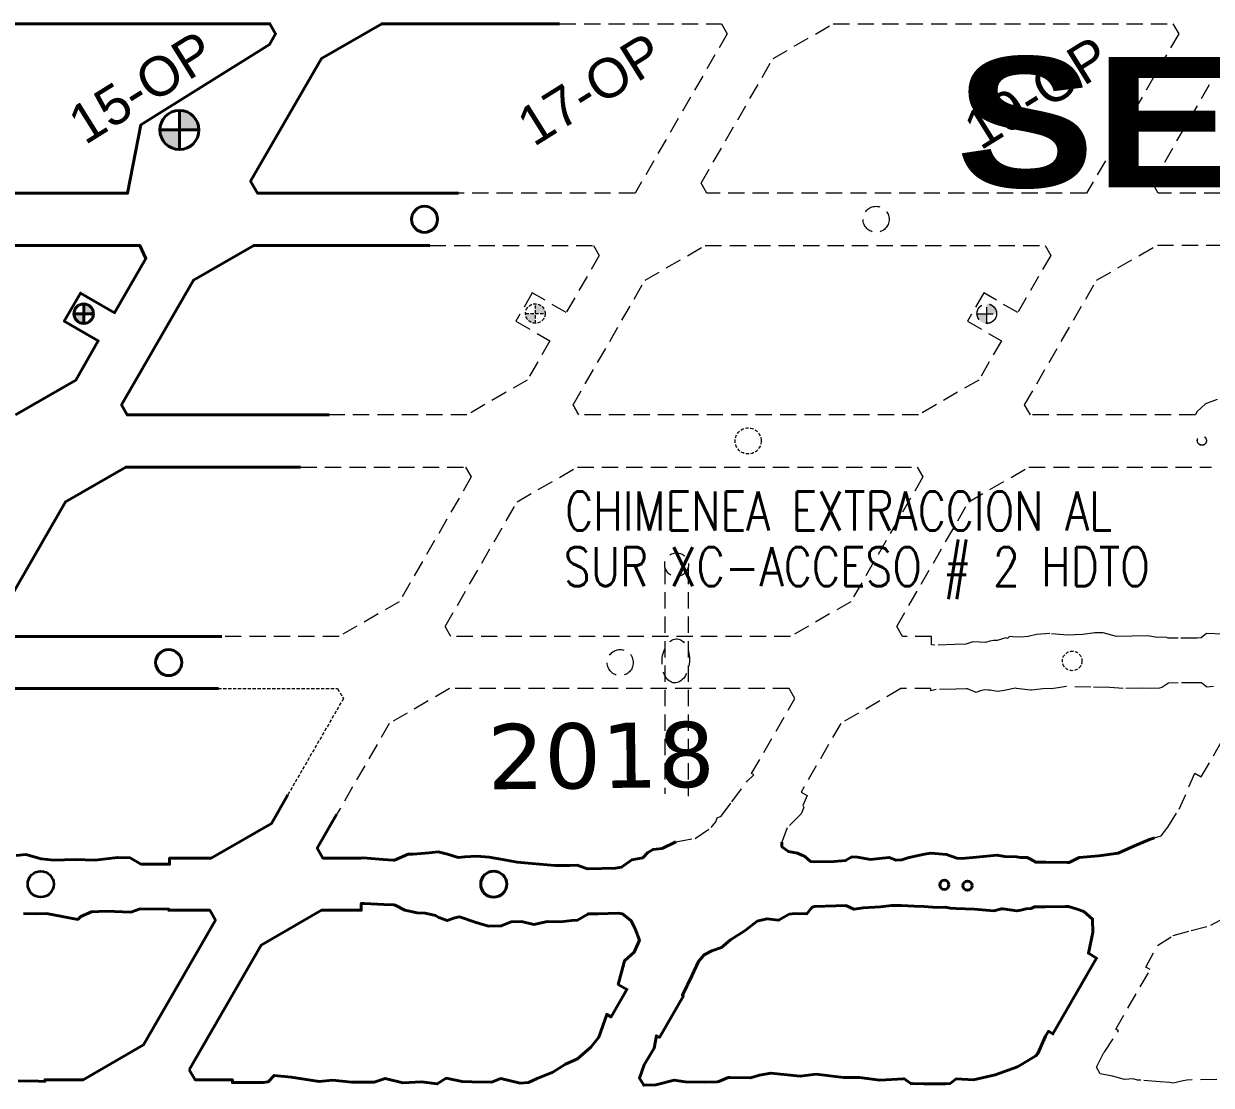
# Model space of a CAD drawing. Header units: millimetres. Extents: x -28 to 1943, y -5245 to 2752.
# Drawn here: x 1064.8 to 1155.9, y 205.3 to 286.7 of the extents above; entities that cross this region are included whole.
import ezdxf
from ezdxf.enums import TextEntityAlignment as Align

# ---------------------------------------------------------------- set-up
doc = ezdxf.new("R2010")
doc.units = ezdxf.units.MM
doc.linetypes.add('CONTINUA', pattern=[0])
doc.linetypes.add('RAYITAS', pattern=[0.375, 0.25, -0.125])
doc.styles.add('1-1500', font='romans.shx', dxfattribs={"width": 0.8, "height": 3.75})
doc.styles.add('ARIAL BLACK', font='')
doc.styles.add('DG-T1-473 TO 560$0$Standard', font='arial.ttf')
doc.styles.add('verdana', font='verdana.ttf', dxfattribs={"oblique": 15, "height": 3})
doc.styles.get('ARIAL BLACK').set_extended_font_data('Arial Black')

msp = doc.modelspace()

# ---------------------------------------------------------------- hatches: boundary and pattern name
at = {"linetype": 'Continuous', "lineweight": 40}
h = msp.add_hatch(color=7, dxfattribs=at)
h.paths.add_polyline_path([(1078.207, 278.601, 0.414214), (1076.707, 280.101), (1076.707, 278.601)])
h.paths.add_polyline_path([(1076.707, 278.601), (1075.207, 278.601, 0.414214), (1076.707, 277.101)])
at = {"lineweight": 40}
h = msp.add_hatch(color=7, dxfattribs=at)
h.paths.add_polyline_path([(1070.113, 264.507, 0.414214), (1069.363, 265.257), (1069.363, 264.507)])
h.paths.add_polyline_path([(1068.613, 264.507, 0.414214), (1069.363, 263.757), (1069.363, 264.507)])
at = {"linetype": 'RAYITAS', "lineweight": 13}
h = msp.add_hatch(color=252, dxfattribs=at)
h.paths.add_polyline_path([(1104.762, 264.52, 0.414214), (1104.012, 265.27), (1104.012, 264.52)])
h.paths.add_polyline_path([(1103.262, 264.52, 0.414214), (1104.012, 263.77), (1104.012, 264.52)])
at = {"linetype": 'RAYITAS', "lineweight": 13, "ltscale": 5}
h = msp.add_hatch(color=251, dxfattribs=at)
h.paths.add_polyline_path([(1139.395, 264.507, 0.414214), (1138.645, 265.257), (1138.645, 264.507)])
h.paths.add_polyline_path([(1137.895, 264.507, 0.414214), (1138.645, 263.757), (1138.645, 264.507)])

# ---------------------------------------------------------------- linework, layer by layer
at = {"color": 7, "linetype": 'Continuous', "lineweight": 40}
for p, q in [((1076.707, 277.101), (1076.707, 280.101)), ((1076.707, 277.101), (1076.707, 280.101)), ((1075.207, 278.601), (1078.207, 278.601)), ((1075.207, 278.601), (1078.207, 278.601))]:
    msp.add_line(p, q, dxfattribs=at)
at = {"color": 7, "lineweight": 40}
for p, q in [((1069.363, 263.757), (1069.363, 265.257)), ((1069.363, 263.757), (1069.363, 265.257)), ((1068.613, 264.507), (1070.113, 264.507)), ((1068.613, 264.507), (1070.113, 264.507))]:
    msp.add_line(p, q, dxfattribs=at)
at = {"color": 7, "linetype": 'RAYITAS', "lineweight": 13}
for p, q in [((1104.012, 263.77), (1104.012, 265.27)), ((1104.012, 263.77), (1104.012, 265.27)), ((1103.262, 264.52), (1104.762, 264.52)), ((1103.262, 264.52), (1104.762, 264.52)), ((1107.349, 256.748), (1106.908, 257.511)), ((1107.349, 256.748), (1106.908, 257.511)), ((1107.349, 256.748), (1106.908, 257.511)), ((1107.349, 256.748), (1106.908, 257.511))]:
    msp.add_line(p, q, dxfattribs=at)
at = {"color": 7, "linetype": 'RAYITAS', "lineweight": 13, "ltscale": 5}
for p, q in [((1138.645, 263.757), (1138.645, 265.257)), ((1138.645, 263.757), (1138.645, 265.257)), ((1137.895, 264.507), (1139.395, 264.507)), ((1137.895, 264.507), (1139.395, 264.507)), ((1113.945, 245.024), (1113.945, 227.681)), ((1113.945, 245.024), (1113.945, 227.681)), ((1115.745, 245.024), (1115.745, 227.492)), ((1115.745, 245.024), (1115.745, 227.492))]:
    msp.add_line(p, q, dxfattribs=at)
at = {"lineweight": 40}
for points in [[(1060.493, 286.748), (1083.647, 286.748), (1084.088, 285.985), (1083.608, 285.154), (1073.753, 278.996), (1072.733, 273.748), (1051.346, 273.748)], [(1060.493, 286.748), (1083.647, 286.748), (1084.088, 285.985), (1083.608, 285.154), (1073.753, 278.996), (1072.733, 273.748), (1051.346, 273.748)], [(1098.129, 273.748), (1082.699, 273.748), (1082.17, 274.664), (1087.606, 284.08), (1092.228, 286.748), (1105.877, 286.748)], [(1098.129, 273.748), (1082.699, 273.748), (1082.17, 274.664), (1087.606, 284.08), (1092.228, 286.748), (1105.877, 286.748)], [(1088.194, 256.748), (1072.708, 256.748), (1072.267, 257.511), (1077.792, 267.08), (1082.413, 269.748), (1095.905, 269.748)], [(1088.194, 256.748), (1072.708, 256.748), (1072.267, 257.511), (1077.792, 267.08), (1082.413, 269.748), (1095.905, 269.748)], [(1079.949, 239.748), (1062.893, 239.748), (1062.452, 240.511), (1067.977, 250.08), (1072.598, 252.748), (1085.996, 252.748)], [(1079.949, 239.748), (1062.893, 239.748), (1062.452, 240.511), (1067.977, 250.08), (1072.598, 252.748), (1085.996, 252.748)], [(1088.769, 226.093), (1087.278, 223.511), (1087.719, 222.748), (1090.635, 222.748), (1090.635, 222.74), (1090.81, 222.765), (1092.344, 222.642), (1093.105, 222.581), (1093.212, 222.588), (1094.263, 223.047), (1094.642, 223.063), (1095.862, 223.16), (1096.562, 223.233), (1097.265, 223.057), (1098.094, 222.784), (1098.592, 222.852), (1099.52, 222.891), (1100.462, 222.833), (1101.484, 222.649), (1102.615, 222.45), (1103.754, 222.34), (1105.497, 222.184), (1106.66, 222.173), (1107.226, 222.196), (1107.86, 221.968), (1108.037, 221.921), (1110.152, 221.988), (1110.471, 222.029), (1110.63, 222.049), (1111.423, 222.627), (1112.254, 222.779), (1112.646, 223.183), (1113.04, 223.416), (1113.743, 223.498), (1114.783, 223.99), (1114.785, 223.991)], [(1088.769, 226.093), (1087.278, 223.511), (1087.719, 222.748), (1090.635, 222.748), (1090.635, 222.74), (1090.81, 222.765), (1092.344, 222.642), (1093.105, 222.581), (1093.212, 222.588), (1094.263, 223.047), (1094.642, 223.063), (1095.862, 223.16), (1096.562, 223.233), (1097.265, 223.057), (1098.094, 222.784), (1098.592, 222.852), (1099.52, 222.891), (1100.462, 222.833), (1101.484, 222.649), (1102.615, 222.45), (1103.754, 222.34), (1105.497, 222.184), (1106.66, 222.173), (1107.226, 222.196), (1107.86, 221.968), (1108.037, 221.921), (1110.152, 221.988), (1110.471, 222.029), (1110.63, 222.049), (1111.423, 222.627), (1112.254, 222.779), (1112.646, 223.183), (1113.04, 223.416), (1113.743, 223.498), (1114.783, 223.99), (1114.785, 223.991)], [(1122.923, 223.985), (1122.924, 223.615), (1123.422, 223.248), (1124.13, 223.118), (1124.461, 222.974), (1124.658, 222.896), (1125.118, 222.496), (1125.415, 222.473), (1126.936, 222.496), (1127.809, 222.555), (1128.3, 222.841), (1128.716, 222.831), (1129.731, 222.644), (1130.638, 222.734), (1131.15, 222.799), (1131.694, 222.592), (1132.124, 222.616), (1132.598, 222.781), (1132.602, 222.782), (1133.164, 222.891), (1133.856, 223.044), (1134.367, 223.136), (1135.554, 223.027), (1136.355, 222.744), (1136.721, 222.723), (1137.85, 222.833), (1139.411, 222.986), (1140.02, 222.883), (1140.937, 222.838), (1141.246, 222.791), (1141.746, 222.791), (1141.891, 222.721), (1142.328, 222.502), (1142.339, 222.442), (1142.438, 222.444), (1143.184, 222.438), (1144.823, 222.419), (1144.969, 222.418), (1145.732, 222.784), (1147.242, 222.937), (1148.718, 223.129), (1149.979, 223.679), (1151.13, 224.171), (1151.525, 224.301)], [(1122.923, 223.985), (1122.924, 223.615), (1123.422, 223.248), (1124.13, 223.118), (1124.461, 222.974), (1124.658, 222.896), (1125.118, 222.496), (1125.415, 222.473), (1126.936, 222.496), (1127.809, 222.555), (1128.3, 222.841), (1128.716, 222.831), (1129.731, 222.644), (1130.638, 222.734), (1131.15, 222.799), (1131.694, 222.592), (1132.124, 222.616), (1132.598, 222.781), (1132.602, 222.782), (1133.164, 222.891), (1133.856, 223.044), (1134.367, 223.136), (1135.554, 223.027), (1136.355, 222.744), (1136.721, 222.723), (1137.85, 222.833), (1139.411, 222.986), (1140.02, 222.883), (1140.937, 222.838), (1141.246, 222.791), (1141.746, 222.791), (1141.891, 222.721), (1142.328, 222.502), (1142.339, 222.442), (1142.438, 222.444), (1143.184, 222.438), (1144.823, 222.419), (1144.969, 222.418), (1145.732, 222.784), (1147.242, 222.937), (1148.718, 223.129), (1149.979, 223.679), (1151.13, 224.171), (1151.525, 224.301)], [(1064.731, 218.501), (1065.683, 218.482), (1066.497, 218.514), (1068.911, 218.051), (1069.132, 218.26), (1069.972, 218.633), (1071.093, 218.684), (1072.978, 218.595), (1073.704, 218.85), (1075.892, 218.845), (1075.892, 218.748), (1079.028, 218.748), (1079.469, 217.985), (1073.945, 208.416), (1069.323, 205.748), (1066.383, 205.748), (1066.383, 205.619), (1065.891, 205.643), (1064.342, 205.667)], [(1064.731, 218.501), (1065.683, 218.482), (1066.497, 218.514), (1068.911, 218.051), (1069.132, 218.26), (1069.972, 218.633), (1071.093, 218.684), (1072.978, 218.595), (1073.704, 218.85), (1075.892, 218.845), (1075.892, 218.748), (1079.028, 218.748), (1079.469, 217.985), (1073.945, 208.416), (1069.323, 205.748), (1066.383, 205.748), (1066.383, 205.619), (1065.891, 205.643), (1064.342, 205.667)], [(1077.463, 206.511), (1077.904, 205.748), (1080.773, 205.748), (1080.773, 205.535), (1082.376, 205.529), (1083.132, 205.534), (1083.503, 205.587), (1083.973, 206.078), (1085.273, 205.946), (1087.418, 205.609), (1088.441, 205.713), (1089.925, 205.562), (1091.64, 205.57), (1092.503, 205.848), (1093.852, 205.52), (1095.282, 205.584), (1096.484, 205.426), (1097.177, 205.869), (1098.395, 205.624), (1099.142, 205.601), (1100.639, 205.576), (1101.366, 205.837), (1102.858, 205.487), (1103.475, 205.529), (1104.143, 205.857), (1105.344, 206.327), (1106.319, 206.954), (1107.259, 207.355), (1108.266, 208.248), (1108.878, 209.023), (1109.486, 210.759), (1109.825, 210.563), (1111.043, 212.672), (1110.378, 213.056), (1110.611, 213.998), (1110.822, 214.765), (1110.86, 214.883), (1111.6, 215.547), (1112, 216.465), (1111.676, 217.333), (1111.373, 217.94), (1110.694, 218.487), (1110.358, 218.519), (1108.84, 218.472), (1108.1, 218.463), (1108.037, 218.444), (1107.236, 217.992), (1106.801, 217.96), (1105.937, 217.869), (1104.948, 217.89), (1103.891, 217.66), (1102.96, 217.896), (1102.16, 217.854), (1101.397, 217.544), (1100.423, 217.537), (1099.461, 217.809), (1098.196, 218.234), (1097.829, 218.174), (1097.256, 217.963), (1096.607, 218.182), (1096.353, 218.339), (1095.55, 218.515), (1094.958, 218.559), (1093.991, 218.76), (1093.264, 219.132), (1093.15, 219.169), (1092.394, 219.201), (1090.893, 219.275), (1090.654, 219.27), (1090.654, 218.748), (1087.609, 218.748), (1082.988, 216.08), (1077.463, 206.511)], [(1077.463, 206.511), (1077.904, 205.748), (1080.773, 205.748), (1080.773, 205.535), (1082.376, 205.529), (1083.132, 205.534), (1083.503, 205.587), (1083.973, 206.078), (1085.273, 205.946), (1087.418, 205.609), (1088.441, 205.713), (1089.925, 205.562), (1091.64, 205.57), (1092.503, 205.848), (1093.852, 205.52), (1095.282, 205.584), (1096.484, 205.426), (1097.177, 205.869), (1098.395, 205.624), (1099.142, 205.601), (1100.639, 205.576), (1101.366, 205.837), (1102.858, 205.487), (1103.475, 205.529), (1104.143, 205.857), (1105.344, 206.327), (1106.319, 206.954), (1107.259, 207.355), (1108.266, 208.248), (1108.878, 209.023), (1109.486, 210.759), (1109.825, 210.563), (1111.043, 212.672), (1110.378, 213.056), (1110.611, 213.998), (1110.822, 214.765), (1110.86, 214.883), (1111.6, 215.547), (1112, 216.465), (1111.676, 217.333), (1111.373, 217.94), (1110.694, 218.487), (1110.358, 218.519), (1108.84, 218.472), (1108.1, 218.463), (1108.037, 218.444), (1107.236, 217.992), (1106.801, 217.96), (1105.937, 217.869), (1104.948, 217.89), (1103.891, 217.66), (1102.96, 217.896), (1102.16, 217.854), (1101.397, 217.544), (1100.423, 217.537), (1099.461, 217.809), (1098.196, 218.234), (1097.829, 218.174), (1097.256, 217.963), (1096.607, 218.182), (1096.353, 218.339), (1095.55, 218.515), (1094.958, 218.559), (1093.991, 218.76), (1093.264, 219.132), (1093.15, 219.169), (1092.394, 219.201), (1090.893, 219.275), (1090.654, 219.27), (1090.654, 218.748), (1087.609, 218.748), (1082.988, 216.08), (1077.463, 206.511)]]:
    msp.add_lwpolyline(points, dxfattribs=at)
at = {"color": 251, "linetype": 'RAYITAS', "lineweight": 13, "ltscale": 5}
for points in [[(1105.877, 286.748), (1118.288, 286.748), (1118.729, 285.985), (1111.664, 273.748), (1098.129, 273.748)], [(1105.877, 286.748), (1118.288, 286.748), (1118.729, 285.985), (1111.664, 273.748), (1098.129, 273.748)], [(1156.889, 284.08), (1161.51, 286.748), (1187.57, 286.748), (1188.011, 285.985), (1180.946, 273.748), (1151.805, 273.748), (1151.364, 274.511), (1156.947, 284.181)], [(1156.889, 284.08), (1161.51, 286.748), (1187.57, 286.748), (1188.011, 285.985), (1180.946, 273.748), (1151.805, 273.748), (1151.364, 274.511), (1156.947, 284.181)], [(1095.905, 269.748), (1108.473, 269.748), (1108.914, 268.985), (1106.379, 264.595), (1103.773, 266.103), (1102.52, 263.939), (1105.129, 262.43), (1103.389, 259.416), (1098.768, 256.748), (1088.194, 256.748)], [(1095.905, 269.748), (1108.473, 269.748), (1108.914, 268.985), (1106.379, 264.595), (1103.773, 266.103), (1102.52, 263.939), (1105.129, 262.43), (1103.389, 259.416), (1098.768, 256.748), (1088.194, 256.748)], [(1141.549, 257.511), (1147.074, 267.08), (1151.734, 269.77), (1177.614, 269.687)], [(1141.549, 257.511), (1147.074, 267.08), (1151.734, 269.77), (1177.614, 269.687)], [(1156.334, 257.939), (1155.427, 257.605), (1154.764, 256.987), (1154.656, 256.748), (1141.99, 256.748), (1141.549, 257.511)], [(1156.334, 257.939), (1155.427, 257.605), (1154.764, 256.987), (1154.656, 256.748), (1141.99, 256.748), (1141.549, 257.511)], [(1085.996, 252.748), (1098.658, 252.748), (1099.099, 251.985), (1093.574, 242.416), (1088.953, 239.748), (1079.949, 239.748)], [(1085.996, 252.748), (1098.658, 252.748), (1099.099, 251.985), (1093.574, 242.416), (1088.953, 239.748), (1079.949, 239.748)], [(1102.618, 250.08), (1107.239, 252.748), (1133.299, 252.748), (1133.74, 251.985), (1128.215, 242.416), (1123.594, 239.748), (1097.534, 239.748), (1097.093, 240.511), (1102.618, 250.08)], [(1102.618, 250.08), (1107.239, 252.748), (1133.299, 252.748), (1133.74, 251.985), (1128.215, 242.416), (1123.594, 239.748), (1097.534, 239.748), (1097.093, 240.511), (1102.618, 250.08)], [(1156.777, 239.936), (1155.508, 239.971), (1155.091, 239.649), (1154.794, 239.633), (1153.32, 239.613), (1152.555, 239.611), (1152.425, 239.66), (1152.07, 239.692), (1151.713, 239.675), (1150.965, 239.788), (1149.801, 239.761), (1148.598, 239.751), (1147.576, 240.019), (1146.925, 240.033), (1146.024, 239.906), (1144.845, 239.859), (1143.472, 239.976), (1142.471, 239.91), (1141.828, 239.744), (1141.287, 239.685), (1140.653, 239.716), (1140.395, 239.754), (1140.23, 239.606), (1140.104, 239.634), (1139.44, 239.432), (1139.175, 239.454), (1138.872, 239.397), (1138.54, 239.294), (1138.082, 239.31), (1137.58, 239.33), (1137.044, 239.15), (1136.178, 239.126), (1134.666, 239.087), (1134.407, 239.114), (1134.407, 239.748), (1132.175, 239.748), (1131.734, 240.511), (1137.259, 250.08), (1141.88, 252.748), (1155.895, 252.748)], [(1156.777, 239.936), (1155.508, 239.971), (1155.091, 239.649), (1154.794, 239.633), (1153.32, 239.613), (1152.555, 239.611), (1152.425, 239.66), (1152.07, 239.692), (1151.713, 239.675), (1150.965, 239.788), (1149.801, 239.761), (1148.598, 239.751), (1147.576, 240.019), (1146.925, 240.033), (1146.024, 239.906), (1144.845, 239.859), (1143.472, 239.976), (1142.471, 239.91), (1141.828, 239.744), (1141.287, 239.685), (1140.653, 239.716), (1140.395, 239.754), (1140.23, 239.606), (1140.104, 239.634), (1139.44, 239.432), (1139.175, 239.454), (1138.872, 239.397), (1138.54, 239.294), (1138.082, 239.31), (1137.58, 239.33), (1137.044, 239.15), (1136.178, 239.126), (1134.666, 239.087), (1134.407, 239.114), (1134.407, 239.748), (1132.175, 239.748), (1131.734, 240.511), (1137.259, 250.08), (1141.88, 252.748), (1155.895, 252.748)], [(1156.034, 235.901), (1155.524, 235.868), (1155.122, 236.182), (1154.825, 236.196), (1153.333, 236.194), (1152.584, 236.174), (1152.471, 236.1), (1152.08, 235.841), (1151.899, 235.779), (1151.181, 235.757), (1150.564, 235.781), (1149.109, 235.748), (1148.093, 235.831), (1146.64, 235.853), (1144.733, 235.919), (1144.131, 235.82), (1143.598, 235.731), (1143.178, 235.747), (1142.084, 235.622), (1141.993, 235.626), (1140.927, 235.758), (1140.851, 235.791), (1139.977, 235.597), (1139.485, 235.52), (1139.349, 235.547), (1138.891, 235.63), (1138.745, 235.622), (1138.497, 235.652), (1138.129, 235.576), (1137.827, 235.456), (1137.169, 235.723), (1137.067, 235.734), (1136.266, 235.711), (1134.767, 235.672), (1134.365, 235.574), (1134.365, 235.748), (1132.065, 235.748), (1127.444, 233.08), (1124.399, 227.806), (1124.399, 227.806), (1124.855, 227.543), (1124.531, 226.775), (1124.616, 226.631), (1124.404, 226.145), (1123.337, 225.079), (1122.923, 223.985)], [(1156.034, 235.901), (1155.524, 235.868), (1155.122, 236.182), (1154.825, 236.196), (1153.333, 236.194), (1152.584, 236.174), (1152.471, 236.1), (1152.08, 235.841), (1151.899, 235.779), (1151.181, 235.757), (1150.564, 235.781), (1149.109, 235.748), (1148.093, 235.831), (1146.64, 235.853), (1144.733, 235.919), (1144.131, 235.82), (1143.598, 235.731), (1143.178, 235.747), (1142.084, 235.622), (1141.993, 235.626), (1140.927, 235.758), (1140.851, 235.791), (1139.977, 235.597), (1139.485, 235.52), (1139.349, 235.547), (1138.891, 235.63), (1138.745, 235.622), (1138.497, 235.652), (1138.129, 235.576), (1137.827, 235.456), (1137.169, 235.723), (1137.067, 235.734), (1136.266, 235.711), (1134.767, 235.672), (1134.365, 235.574), (1134.365, 235.748), (1132.065, 235.748), (1127.444, 233.08), (1124.399, 227.806), (1124.399, 227.806), (1124.855, 227.543), (1124.531, 226.775), (1124.616, 226.631), (1124.404, 226.145), (1123.337, 225.079), (1122.923, 223.985)], [(1114.783, 223.99), (1116.281, 224.265), (1117.493, 225.089), (1117.862, 225.524), (1117.974, 225.846), (1118.257, 225.978), (1119.093, 227.056), (1120.257, 228.644), (1120.765, 229.135), (1120.602, 229.229), (1123.925, 234.985), (1123.484, 235.748), (1097.424, 235.748), (1092.803, 233.08), (1088.769, 226.093)], [(1114.783, 223.99), (1116.281, 224.265), (1117.493, 225.089), (1117.862, 225.524), (1117.974, 225.846), (1118.257, 225.978), (1119.093, 227.056), (1120.257, 228.644), (1120.765, 229.135), (1120.602, 229.229), (1123.925, 234.985), (1123.484, 235.748), (1097.424, 235.748), (1092.803, 233.08), (1088.769, 226.093)], [(1151.525, 224.301), (1152.015, 224.461), (1152.536, 225.136), (1153.404, 226.493), (1154.618, 229.263), (1155.101, 228.984), (1155.101, 228.984), (1157.476, 233.096)], [(1151.525, 224.301), (1152.015, 224.461), (1152.536, 225.136), (1153.404, 226.493), (1154.618, 229.263), (1155.101, 228.984), (1155.101, 228.984), (1157.476, 233.096)], [(1156.288, 205.778), (1154.003, 205.722), (1153.709, 205.66), (1152.952, 205.487), (1152.678, 205.533), (1151.941, 205.582), (1150.457, 205.727), (1150.215, 205.727), (1149.883, 205.832), (1149.213, 205.776), (1148.303, 206.023), (1147.334, 206.214), (1147.059, 206.726), (1147.64, 207.851), (1148.754, 209.504), (1148.543, 209.625), (1151.182, 214.195), (1150.837, 214.395), (1151.738, 216.052), (1152.951, 216.815), (1154.326, 217.195), (1155.825, 217.594), (1157.32, 218.4)], [(1156.288, 205.778), (1154.003, 205.722), (1153.709, 205.66), (1152.952, 205.487), (1152.678, 205.533), (1151.941, 205.582), (1150.457, 205.727), (1150.215, 205.727), (1149.883, 205.832), (1149.213, 205.776), (1148.303, 206.023), (1147.334, 206.214), (1147.059, 206.726), (1147.64, 207.851), (1148.754, 209.504), (1148.543, 209.625), (1151.182, 214.195), (1150.837, 214.395), (1151.738, 216.052), (1152.951, 216.815), (1154.326, 217.195), (1155.825, 217.594), (1157.32, 218.4)]]:
    msp.add_lwpolyline(points, dxfattribs=at)
for points in [[(1126.869, 286.748), (1152.929, 286.748), (1153.37, 285.985), (1146.305, 273.748), (1117.164, 273.748), (1116.723, 274.511), (1122.248, 284.08)], [(1126.869, 286.748), (1152.929, 286.748), (1153.37, 285.985), (1146.305, 273.748), (1117.164, 273.748), (1116.723, 274.511), (1122.248, 284.08)], [(1133.409, 256.748), (1107.349, 256.748), (1106.908, 257.511), (1112.433, 267.08), (1117.054, 269.748), (1143.114, 269.748), (1143.555, 268.985), (1141.02, 264.595), (1138.414, 266.103), (1137.161, 263.939), (1139.77, 262.43), (1138.03, 259.416)], [(1133.409, 256.748), (1107.349, 256.748), (1106.908, 257.511), (1112.433, 267.08), (1117.054, 269.748), (1143.114, 269.748), (1143.555, 268.985), (1141.02, 264.595), (1138.414, 266.103), (1137.161, 263.939), (1139.77, 262.43), (1138.03, 259.416)]]:
    msp.add_lwpolyline(points, close=True, dxfattribs=at)
at = {"color": 7, "linetype": 'Continuous', "lineweight": 40}
for points in [[(1064.127, 256.748), (1068.748, 259.416), (1070.48, 262.416), (1067.872, 263.926), (1069.124, 266.09), (1071.73, 264.581), (1074.137, 268.75), (1073.656, 269.748), (1051.322, 269.748)], [(1064.127, 256.748), (1068.748, 259.416), (1070.48, 262.416), (1067.872, 263.926), (1069.124, 266.09), (1071.73, 264.581), (1074.137, 268.75), (1073.656, 269.748), (1051.322, 269.748)], [(1062.783, 235.748), (1079.696, 235.748)], [(1062.783, 235.748), (1079.696, 235.748)], [(1085.016, 227.593), (1083.759, 225.416), (1079.138, 222.748), (1075.955, 222.748), (1075.955, 222.279), (1074.457, 222.289), (1073.736, 222.294), (1072.929, 222.759), (1071.947, 222.803), (1070.236, 222.586), (1068.696, 222.646), (1067.885, 222.616), (1067.074, 222.586), (1066.092, 222.706), (1064.911, 223.021), (1064.176, 222.96)], [(1085.016, 227.593), (1083.759, 225.416), (1079.138, 222.748), (1075.955, 222.748), (1075.955, 222.279), (1074.457, 222.289), (1073.736, 222.294), (1072.929, 222.759), (1071.947, 222.803), (1070.236, 222.586), (1068.696, 222.646), (1067.885, 222.616), (1067.074, 222.586), (1066.092, 222.706), (1064.911, 223.021), (1064.176, 222.96)]]:
    msp.add_lwpolyline(points, dxfattribs=at)
at = {"color": 252, "linetype": 'RAYITAS', "lineweight": 13}
msp.add_lwpolyline([(1079.696, 235.748), (1088.843, 235.748), (1089.284, 234.985), (1085.016, 227.593)], dxfattribs=at)
msp.add_lwpolyline([(1079.696, 235.748), (1088.843, 235.748), (1089.284, 234.985), (1085.016, 227.593)], dxfattribs=at)
at = {"lineweight": 40}
msp.add_lwpolyline([(1123.486, 218.45), (1122.674, 217.986), (1121.782, 218.082), (1121.037, 217.91), (1120.11, 217.195), (1118.992, 216.484), (1118.294, 215.888), (1117.548, 215.641), (1116.965, 215.337), (1116.542, 214.807), (1116.051, 213.771), (1115.293, 212.227), (1115.377, 212.179), (1113.537, 208.992), (1113.298, 209.13), (1113.14, 208.176), (1112.372, 206.886), (1112.003, 205.863), (1112.335, 205.328), (1113.244, 205.37), (1114.668, 205.72), (1115.515, 205.581), (1117.028, 205.573), (1117.952, 205.596), (1118.098, 205.619), (1118.813, 205.916), (1118.97, 205.925), (1120.52, 205.905), (1121.207, 206.098), (1122.086, 206.261), (1124.338, 206.022), (1125.554, 206.168), (1127.642, 205.916), (1128.879, 205.915), (1130.453, 205.726), (1132.264, 205.827), (1132.287, 205.841), (1132.81, 205.472), (1132.882, 205.437), (1132.982, 205.474), (1133.83, 205.434), (1135.48, 205.443), (1135.832, 205.454), (1136.298, 205.813), (1137.62, 205.745), (1139.292, 206.128), (1140.993, 206.751), (1142.41, 207.592), (1142.573, 207.759), (1143.145, 209.094), (1143.375, 209.469), (1143.719, 209.27), (1147.068, 215.07), (1146.443, 215.447), (1146.782, 217.037), (1146.761, 218.072), (1146.082, 218.665), (1145.499, 218.867), (1144.912, 219.034), (1144.665, 219.038), (1143.162, 219.023), (1142.418, 219.022), (1142.307, 219.019), (1142.053, 218.889), (1141.66, 218.872), (1141.259, 218.752), (1140.946, 218.696), (1139.888, 218.867), (1139.774, 218.865), (1139.192, 218.706), (1138.576, 218.761), (1137.699, 218.835), (1136.302, 218.881), (1135.869, 218.906), (1135.463, 218.998), (1134.797, 218.965), (1133.839, 219.026), (1133.075, 219.065), (1132.1, 219.121), (1131.329, 219.123), (1130.499, 219.016), (1129.151, 218.931), (1128.838, 218.883), (1128.436, 218.829), (1127.824, 219.104), (1127.068, 219.081), (1125.454, 219.046), (1125.243, 218.987), (1124.832, 218.466), (1123.947, 218.505)], close=True, dxfattribs=at)
msp.add_lwpolyline([(1123.486, 218.45), (1122.674, 217.986), (1121.782, 218.082), (1121.037, 217.91), (1120.11, 217.195), (1118.992, 216.484), (1118.294, 215.888), (1117.548, 215.641), (1116.965, 215.337), (1116.542, 214.807), (1116.051, 213.771), (1115.293, 212.227), (1115.377, 212.179), (1113.537, 208.992), (1113.298, 209.13), (1113.14, 208.176), (1112.372, 206.886), (1112.003, 205.863), (1112.335, 205.328), (1113.244, 205.37), (1114.668, 205.72), (1115.515, 205.581), (1117.028, 205.573), (1117.952, 205.596), (1118.098, 205.619), (1118.813, 205.916), (1118.97, 205.925), (1120.52, 205.905), (1121.207, 206.098), (1122.086, 206.261), (1124.338, 206.022), (1125.554, 206.168), (1127.642, 205.916), (1128.879, 205.915), (1130.453, 205.726), (1132.264, 205.827), (1132.287, 205.841), (1132.81, 205.472), (1132.882, 205.437), (1132.982, 205.474), (1133.83, 205.434), (1135.48, 205.443), (1135.832, 205.454), (1136.298, 205.813), (1137.62, 205.745), (1139.292, 206.128), (1140.993, 206.751), (1142.41, 207.592), (1142.573, 207.759), (1143.145, 209.094), (1143.375, 209.469), (1143.719, 209.27), (1147.068, 215.07), (1146.443, 215.447), (1146.782, 217.037), (1146.761, 218.072), (1146.082, 218.665), (1145.499, 218.867), (1144.912, 219.034), (1144.665, 219.038), (1143.162, 219.023), (1142.418, 219.022), (1142.307, 219.019), (1142.053, 218.889), (1141.66, 218.872), (1141.259, 218.752), (1140.946, 218.696), (1139.888, 218.867), (1139.774, 218.865), (1139.192, 218.706), (1138.576, 218.761), (1137.699, 218.835), (1136.302, 218.881), (1135.869, 218.906), (1135.463, 218.998), (1134.797, 218.965), (1133.839, 219.026), (1133.075, 219.065), (1132.1, 219.121), (1131.329, 219.123), (1130.499, 219.016), (1129.151, 218.931), (1128.838, 218.883), (1128.436, 218.829), (1127.824, 219.104), (1127.068, 219.081), (1125.454, 219.046), (1125.243, 218.987), (1124.832, 218.466), (1123.947, 218.505)], close=True, dxfattribs=at)
at = {"color": 7, "lineweight": 40}
for centre, radius in [((1076.707, 278.601), 1.5), ((1095.513, 271.748), 1), ((1069.363, 264.507), 0.75)]:
    msp.add_circle(centre, radius, dxfattribs=at)
at = {"lineweight": 40}
for centre, radius in [((1076.707, 278.601), 1.5), ((1095.513, 271.748), 1), ((1069.363, 264.507), 0.75), ((1075.883, 237.748), 1), ((1100.818, 220.748), 1), ((1135.391, 220.698), 0.35), ((1137.165, 220.637), 0.35)]:
    msp.add_circle(centre, radius, dxfattribs=at)
at = {"color": 251, "linetype": 'RAYITAS', "lineweight": 13, "ltscale": 5}
for centre, radius in [((1130.154, 271.748), 1), ((1130.154, 271.748), 1), ((1130.154, 271.748), 1), ((1138.645, 264.507), 0.75), ((1138.653, 264.52), 0.75), ((1155.148, 254.78), 0.35), ((1155.15, 254.77), 0.35), ((1114.845, 245.258), 0.91), ((1110.524, 237.748), 1)]:
    msp.add_circle(centre, radius, dxfattribs=at)
at = {"color": 252, "linetype": 'RAYITAS', "lineweight": 13}
for centre, radius in [((1104.012, 264.52), 0.75), ((1104.012, 264.52), 0.75), ((1120.339, 254.748), 1), ((1145.202, 237.875), 0.75)]:
    msp.add_circle(centre, radius, dxfattribs=at)
at = {"lineweight": 35}
msp.add_circle((1066.068, 220.748), 1, dxfattribs=at)
msp.add_circle((1066.068, 220.748), 1, dxfattribs=at)
at = {"color": 251, "linetype": 'RAYITAS', "lineweight": 13, "ltscale": 5}
msp.add_ellipse((1114.783, 237.877), major_axis=(-0.107, -1.688), ratio=0.620779, dxfattribs=at)

# ---------------------------------------------------------------- texts
at = {"linetype": 'Continuous', "style": 'DG-T1-473 TO 560$0$Standard'}
for s, p in [('15-OP', (1069.453, 277.4)), ('17-OP', (1103.885, 277.265))]:
    msp.add_text(s, height=3, rotation=32, dxfattribs=at).set_placement(p)
at = {"color": 251, "linetype": 'Continuous', "style": 'DG-T1-473 TO 560$0$Standard'}
msp.add_text('19-OP', height=3, rotation=32, dxfattribs=at).set_placement((1138.163, 276.988))
at = {"color": 251, "linetype": 'CONTINUA', "style": 'ARIAL BLACK'}
msp.add_text('SECTOR HUNDIDO', height=10, dxfattribs=at).set_placement((1209.103, 279.207), align=Align.MIDDLE_CENTER)
at = {"color": 251, "style": '1-1500', "width": 0.8}
for s, p in [('CHIMENEA EXTRACCION AL', (1106.292, 247.875)), ('SUR XC-ACCESO # 2 HDTO', (1106.201, 243.61))]:
    msp.add_text(s, height=3, dxfattribs=at).set_placement(p)
at = {"color": 1, "lineweight": -3, "style": 'verdana'}
msp.add_text('2018', height=5, rotation=0.66415, dxfattribs=at).set_placement((1109.055, 230.622), align=Align.MIDDLE_CENTER)

doc.saveas('drawing.dxf')
